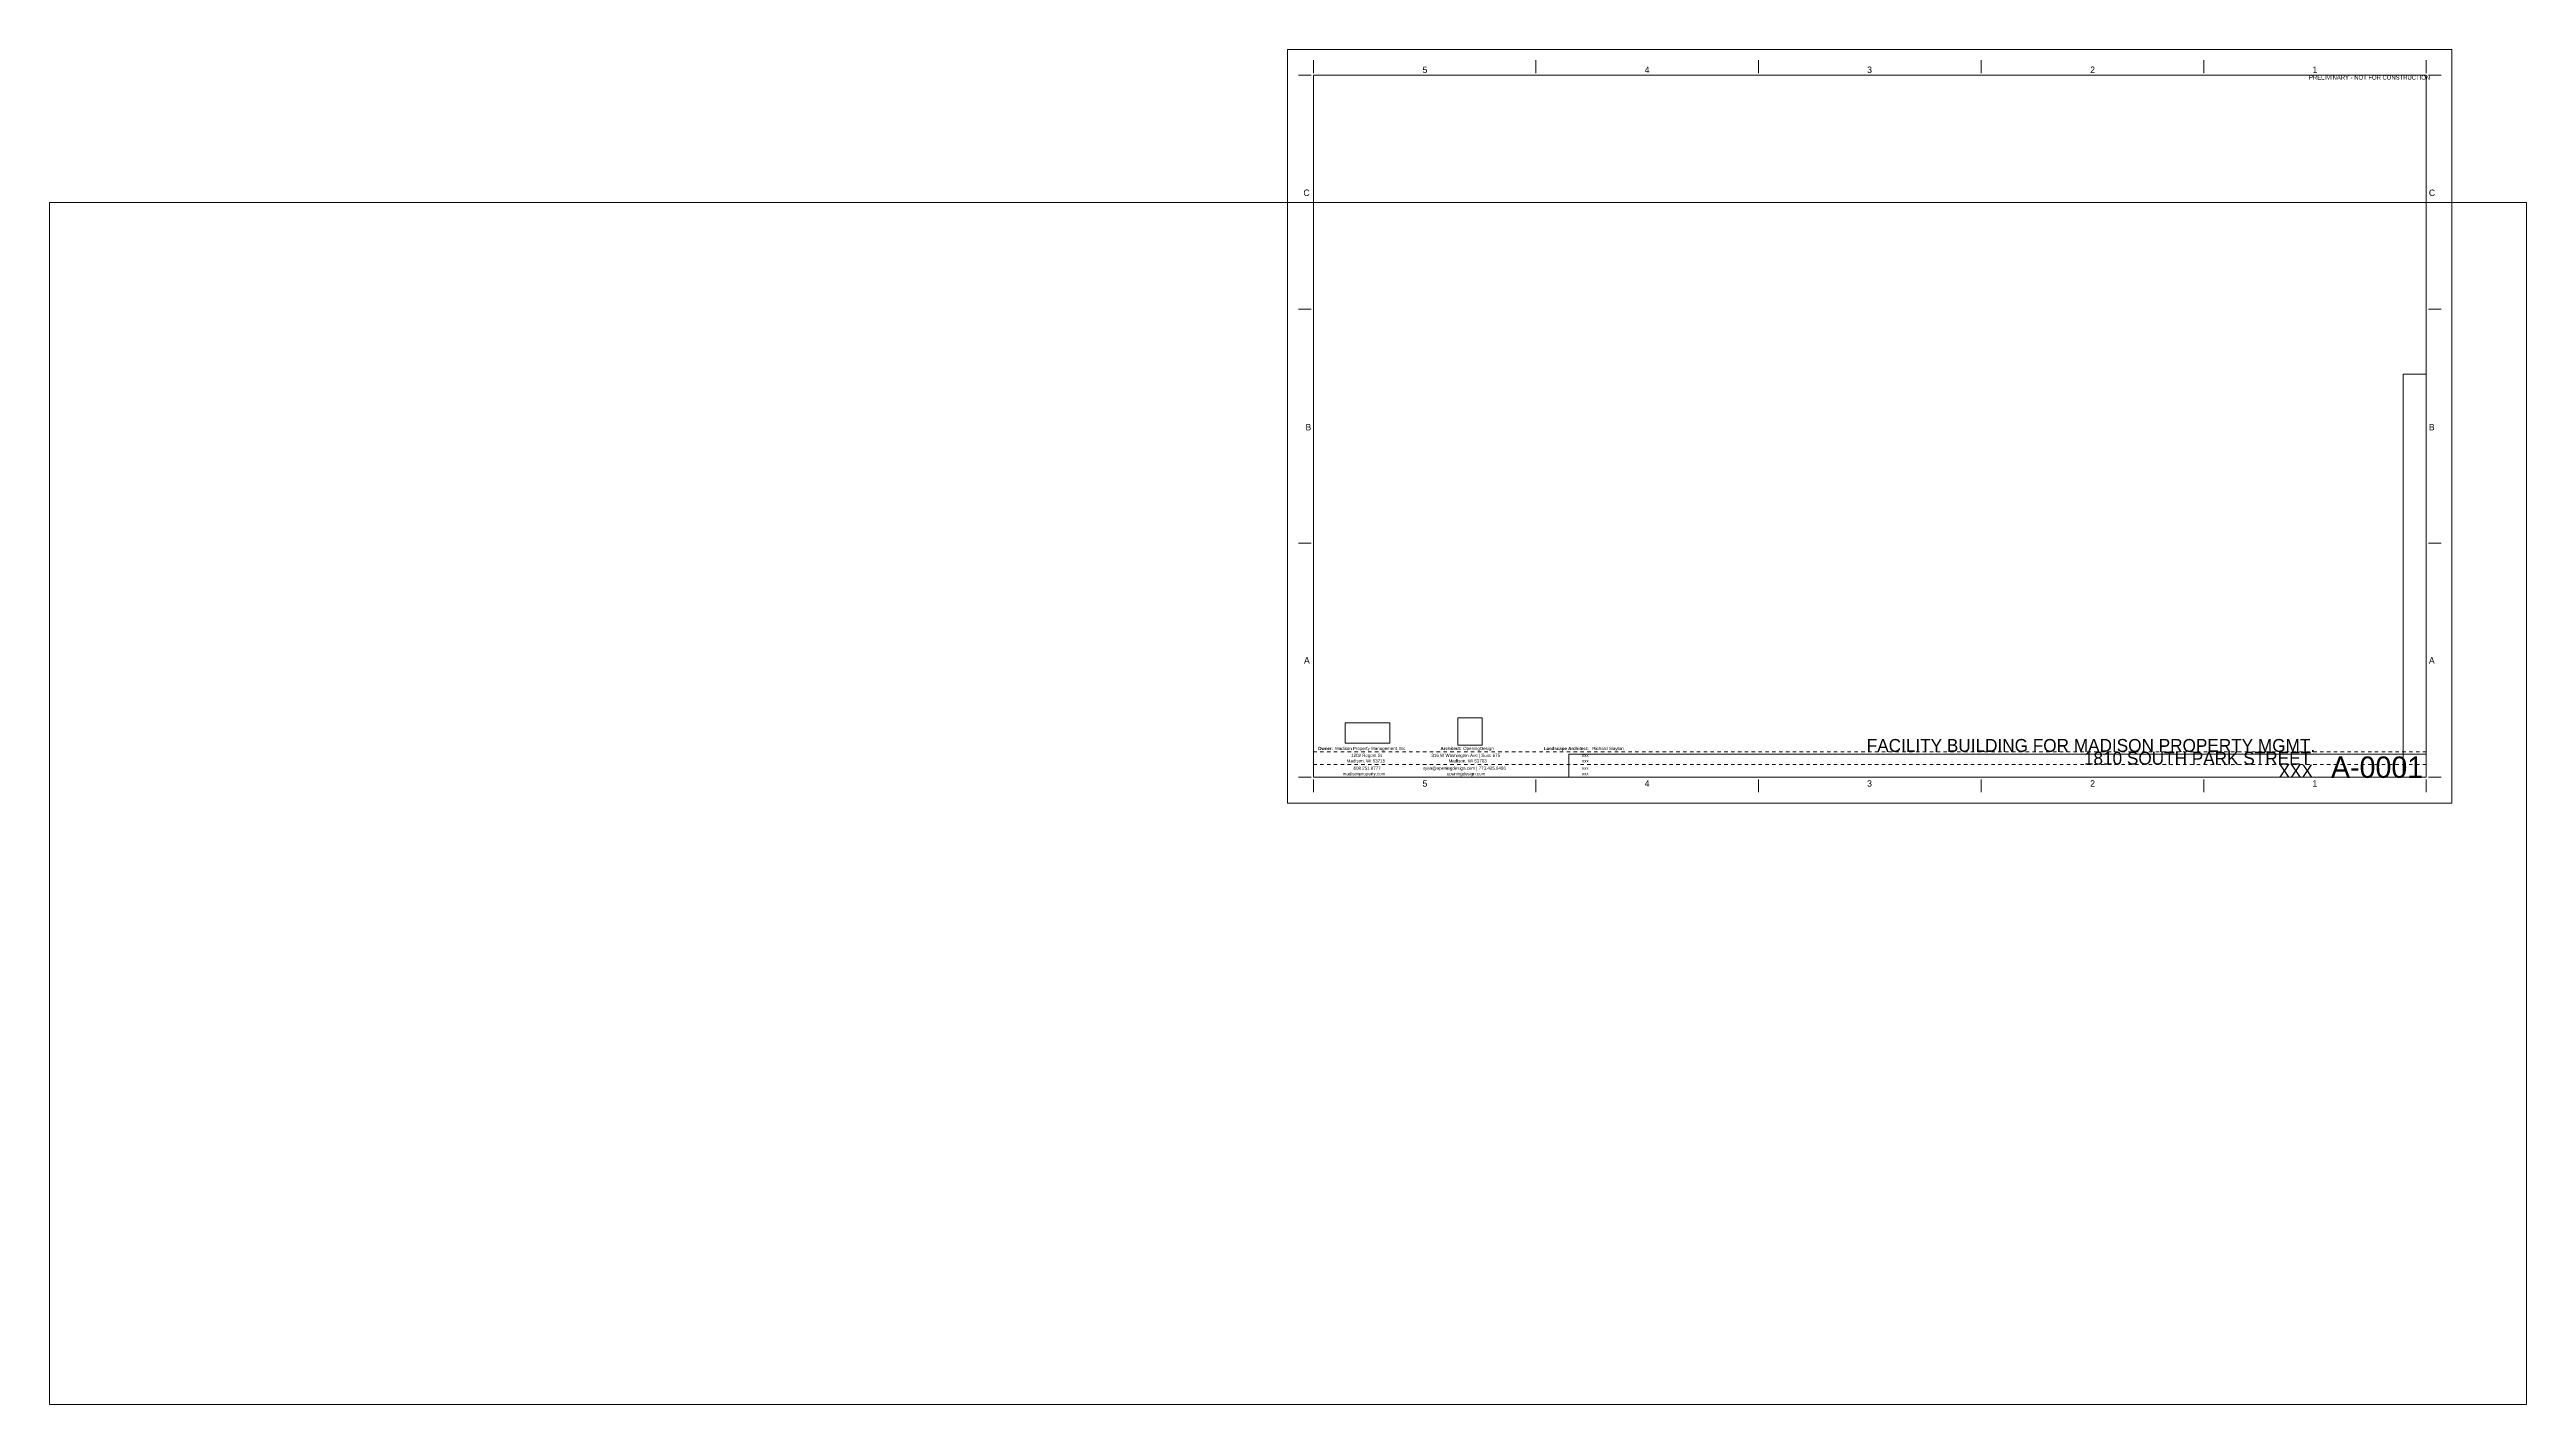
# Paper-space layout 'Layout1' of a CAD drawing. Header units: inches. Extents: x -36.2 to 36.2, y -17.5 to 22.
import ezdxf

# ---------------------------------------------------------------- set-up
doc = ezdxf.new("R2010")
doc.units = ezdxf.units.IN
doc.header["$MEASUREMENT"] = 0
doc.linetypes.add('Dash', pattern=[0.25, 0.125, -0.125])
doc.linetypes.add('Dot 1_32_', pattern=[0.03125, 0, -0.03125])
doc.layers.add('G-ANNO-NPLT', color=191, linetype='Continuous', plot=False)
for name, color, linetype, lineweight in [('G-ANNO-REFR', 1, 'Dash', 9), ('G-ANNO-TEXT', 231, 'Continuous', 9), ('G-ANNO-TTLB', 6, 'Continuous', 9), ('G-ANNO-TTLB-MEDM', 33, 'Continuous', 20)]:
    doc.layers.add(name, color=color, linetype=linetype, lineweight=lineweight)
doc.styles.add('Century Gothic', font='ufonts.com_century-gothic.ttf', dxfattribs={"height": 0.625})
doc.styles.add('Century Gothic_1', font='ufonts.com_century-gothic.ttf', dxfattribs={"height": 0.375})
doc.styles.add('Century Gothic_2', font='ufonts.com_century-gothic.ttf', dxfattribs={"height": 0.1875})
doc.styles.add('Century Gothic_3', font='ufonts.com_century-gothic.ttf', dxfattribs={"height": 0.09375})
doc.styles.add('Century Gothic_4', font='ufonts.com_century-gothic.ttf', dxfattribs={"height": 0.125})
doc.styles.add('Century Gothic_B', font='GOTHICB.TTF', dxfattribs={"height": 0.09375})
picture_1 = doc.add_image_def('image1.jpg', size_in_pixel=(3536, 95))
picture_2 = doc.add_image_def('image2.jpg', size_in_pixel=(95, 1663))
picture_3 = doc.add_image_def('image3.jpg', size_in_pixel=(547, 610))
picture_4 = doc.add_image_def('image4.jpg', size_in_pixel=(400, 182))

psp = doc.layouts.get("Layout1")

# ---------------------------------------------------------------- linework, layer by layer
at = {"layer": 'G-ANNO-TTLB'}
for p, q in [((-0.01, 22.014), (33.99, 22.014)), ((-0.01, 22.014), (33.99, 22.014)), ((-0.01, 0.014), (-0.01, 22.014)), ((33.99, 0.014), (33.99, 22.014)), ((-0.01, 0.014), (33.99, 0.014))]:
    psp.add_line(p, q, dxfattribs=at)
at = {"layer": 'G-ANNO-TTLB', "linetype": 'Dot 1_32_', "lineweight": 13}
for p, q in [((0.74, 1.51), (33.24, 1.51)), ((0.74, 1.137), (33.24, 1.137))]:
    psp.add_line(p, q, dxfattribs=at)
at = {"layer": 'G-ANNO-TTLB-MEDM'}
for p, q in [((0.74, 21.326), (0.74, 21.701)), ((7.24, 21.326), (7.24, 21.701)), ((13.74, 21.326), (13.74, 21.701)), ((20.24, 21.326), (20.24, 21.701)), ((26.74, 21.326), (26.74, 21.701)), ((33.24, 21.326), (33.24, 21.701)), ((0.677, 21.264), (0.302, 21.264)), ((0.74, 21.264), (33.24, 21.264)), ((0.74, 21.264), (0.74, 0.764)), ((33.24, 21.264), (33.24, 0.764)), ((33.302, 21.264), (33.677, 21.264)), ((0.677, 14.43), (0.302, 14.43)), ((33.302, 14.43), (33.677, 14.43)), ((0.677, 7.597), (0.302, 7.597)), ((33.302, 7.597), (33.677, 7.597)), ((0.677, 0.764), (0.302, 0.764)), ((0.74, 0.764), (33.24, 0.764)), ((33.302, 0.764), (33.677, 0.764)), ((0.74, 0.701), (0.74, 0.326)), ((7.24, 0.701), (7.24, 0.326)), ((13.74, 0.701), (13.74, 0.326)), ((20.24, 0.701), (20.24, 0.326)), ((26.74, 0.701), (26.74, 0.326)), ((33.24, 0.701), (33.24, 0.326))]:
    psp.add_line(p, q, dxfattribs=at)

# ---------------------------------------------------------------- texts
at = {"layer": 'G-ANNO-NPLT', "lineweight": 9, "attachment_point": 1}
for s, insert, char_height, width, style in [('{\\pxqr;FACILITY BUILDING FOR MADISON PROPERTY MGMT.}', (15.37, 1.883), 0.375, 14.62502, 'Century Gothic_1'), ('{\\pxqr;1810 SOUTH PARK STREET}', (21.723, 1.51), 0.375, 8.15179, 'Century Gothic_1'), ('{\\pxqr;XXX}', (26.118, 1.136), 0.375, 3.81275, 'Century Gothic_1'), ('A-0001', (30.456, 1.373), 0.625, 3.46241, 'Century Gothic')]:
    psp.add_mtext(s, dxfattribs=dict(at, insert=insert, char_height=char_height, width=width, style=style))
at = {"layer": 'G-ANNO-TEXT', "color": 147, "char_height": 0.188, "attachment_point": 1, "style": 'Century Gothic_2'}
for s, insert, width in [('5', (3.93, 21.517), 0.17675), ('4', (10.418, 21.517), 0.17675), ('3', (16.914, 21.517), 0.17675), ('2', (23.426, 21.517), 0.17675), ('1', (29.918, 21.517), 0.17675), ('C', (0.45, 17.926), 0.25881), ('C', (33.317, 17.926), 0.25881), ('B', (0.512, 11.084), 0.18306), ('B', (33.317, 11.084), 0.18306), ('A', (0.468, 4.273), 0.23672), ('A', (33.317, 4.273), 0.23672), ('5', (3.929, 0.679), 0.17675), ('4', (10.417, 0.679), 0.17675), ('3', (16.913, 0.679), 0.17675), ('2', (23.426, 0.679), 0.17675), ('1', (29.917, 0.679), 0.17675)]:
    psp.add_mtext(s, dxfattribs=dict(at, insert=insert, width=width))
at = {"layer": 'G-ANNO-TEXT', "color": 252, "insert": (29.814, 21.261), "char_height": 0.125, "width": 4.12522, "attachment_point": 1, "style": 'Century Gothic_4'}
psp.add_mtext('PRELIMINARY - NOT FOR CONSTRUCTION', dxfattribs=at)
at = {"layer": 'G-ANNO-TEXT', "color": 7, "attachment_point": 1}
for s, insert, char_height, width, style in [('Owner: ', (0.875, 1.654), 0.0937, 0.606, 'Century Gothic_B'), ('Madison Property Management, Inc.', (1.375, 1.654), 0.09375, 2.88481, 'Century Gothic_3'), ('1202 Regent St', (1.843, 1.452), 0.09375, 1.14572, 'Century Gothic_3'), ('316 W Washington Ave | Suite 675', (4.188, 1.452), 0.09375, 2.65756, 'Century Gothic_3'), ('Architect: ', (4.454, 1.654), 0.09375, 0.80169, 'Century Gothic_B'), ('OpeningDesign', (5.115, 1.654), 0.09375, 1.212, 'Century Gothic_3'), ('Landscape Architect: ', (7.468, 1.654), 0.09375, 1.72016, 'Century Gothic_B'), ('Richard Slayton', (8.887, 1.654), 0.09375, 1.21516, 'Century Gothic_3'), ('madisonproperty.com', (1.598, 0.916), 0.09375, 1.73909, 'Century Gothic_3'), ('Madison, WI 53715', (1.718, 1.291), 0.09375, 1.44556, 'Century Gothic_3'), ('608.251.8777', (1.914, 1.078), 0.09375, 0.97212, 'Century Gothic_3'), ('ryan@openingdesign.com | 773.425.6456', (3.957, 1.078), 0.09375, 3.21937, 'Century Gothic_3'), ('openingdesign.com', (4.637, 0.916), 0.09375, 1.57181, 'Century Gothic_3'), ('Madison, WI 53703', (4.688, 1.291), 0.09375, 1.44556, 'Century Gothic_3'), ('xxx', (8.584, 1.452), 0.0937, 0.22725, 'Century Gothic_3'), ('xxx', (8.584, 1.291), 0.0937, 0.22725, 'Century Gothic_3'), ('xxx', (8.584, 1.078), 0.0937, 0.22725, 'Century Gothic_3'), ('xxx', (8.584, 0.916), 0.0937, 0.22725, 'Century Gothic_3')]:
    psp.add_mtext(s, dxfattribs=dict(at, insert=insert, char_height=char_height, width=width, style=style))

# ---------------------------------------------------------------- pictures from other files: only their frames are drawn
at = {"layer": 'G-ANNO-REFR'}
image = psp.add_image(picture_2, insert=(32.567, 0.764), size_in_units=(0.673, 11.775), dxfattribs=at)
image.dxf.flags = 7
image = psp.add_image(picture_4, insert=(1.667, 1.762), size_in_units=(1.305, 0.594), dxfattribs=at)
image.dxf.flags = 7
image = psp.add_image(picture_3, insert=(4.955, 1.701), size_in_units=(0.719, 0.802), dxfattribs=at)
image.dxf.flags = 7
image = psp.add_image(picture_1, insert=(8.203, 0.764), size_in_units=(25.037, 0.673), dxfattribs=at)
image.dxf.flags = 7

# ---------------------------------------------------------------- viewports
at = {"layer": '0'}
psp.add_viewport(center=(0, 0), size=(72.331, 35.09286), view_center_point=(15.602, 7.248), view_height=35.09286, dxfattribs=at)

doc.saveas('drawing.dxf')
